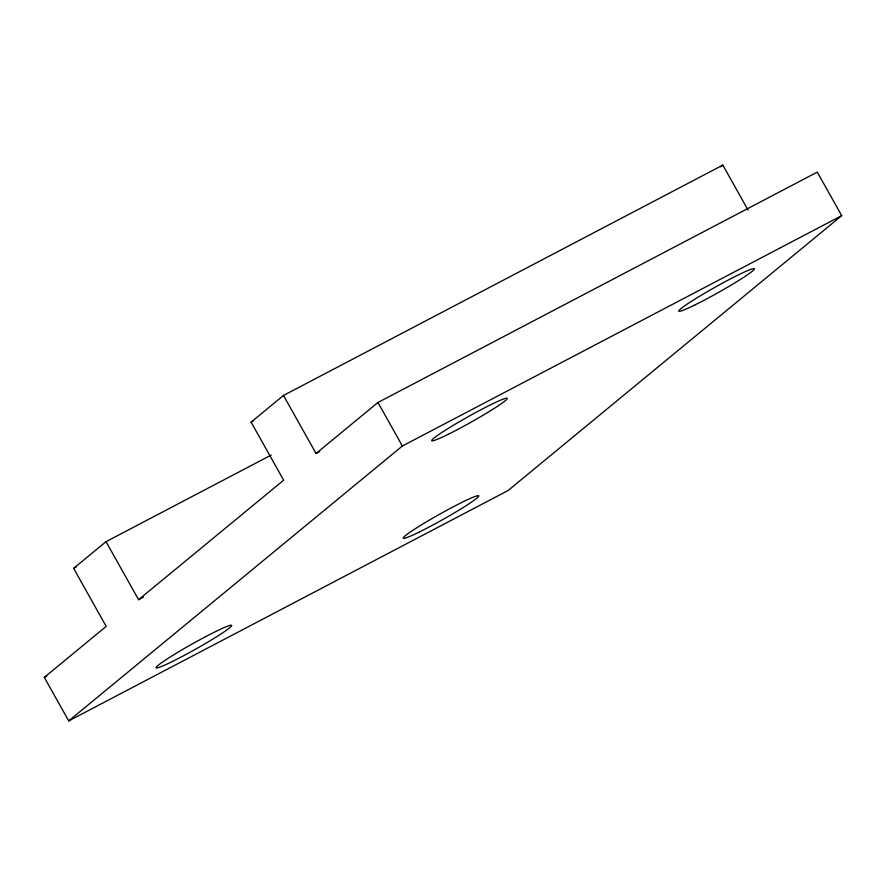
<?xml version="1.0" encoding="UTF-8"?>
<svg xmlns="http://www.w3.org/2000/svg" width="886" height="886" viewBox="0 0 886 886"><rect width="100%" height="100%" fill="white"/><g stroke="black" fill="none" stroke-linecap="round" stroke-linejoin="round"><path stroke-width="1.33" d="M748.072 210.093L722.821 165.095L283.487 395.455L316.047 453.488L377.945 402.488L817.28 172.128L841.7 215.652L508.055 490.545L68.72 720.905L44.3 677.38L106.198 626.391L73.627 568.358L106.032 541.667L271.238 455.039M106.032 541.667L138.593 599.7L283.653 480.179L251.092 422.146L283.487 395.455M720.728 166.812L722.821 165.095M68.72 720.905L402.366 446.012L841.7 215.652M251.092 422.146L253.54 420.872M73.627 568.358L76.074 567.084M316.047 453.488L319.724 451.561M138.593 599.7L143.488 597.131M44.3 677.38L46.748 676.096M377.945 402.488L402.366 446.012M695.2 304.795A43.359 3.101 -29.3 0 0 754.318 269.189A43.359 3.101 -29.3 0 0 700.228 295.858A43.359 3.101 -29.3 0 0 695.2 304.795M448.072 434.373A43.359 3.101 -29.3 0 0 507.191 398.766A43.359 3.101 -29.3 0 0 453.111 425.435A43.359 3.101 -29.3 0 0 448.072 434.373M419.576 531.877A43.359 3.101 -29.3 0 0 478.695 496.271A43.359 3.101 -29.3 0 0 424.615 522.939A43.359 3.101 -29.3 0 0 419.576 531.877M172.46 661.454A43.359 3.101 -29.3 0 0 231.567 625.848A43.359 3.101 -29.3 0 0 177.488 652.517A43.359 3.101 -29.3 0 0 172.46 661.454"/></g></svg>
